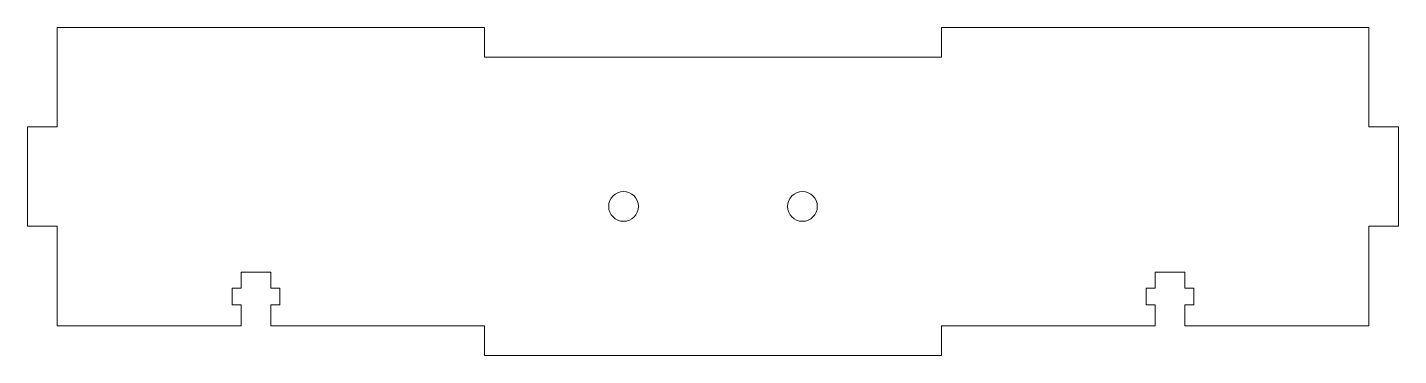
# Model space of a CAD drawing. Header units: millimetres. Extents: x 0 to 230, y 0 to 55.
import ezdxf

# ---------------------------------------------------------------- set-up
doc = ezdxf.new("R2010")
doc.units = ezdxf.units.MM

msp = doc.modelspace()

# ---------------------------------------------------------------- linework, layer by layer
at = {"color": 7, "linetype": 'Continuous', "lineweight": 15}
for p, q in [((5, 55), (5, 38.33)), ((5, 55), (76.67, 55)), ((76.67, 55), (76.67, 50)), ((153.33, 50), (153.33, 55)), ((153.33, 55), (225, 55)), ((225, 55), (225, 38.33)), ((76.67, 50), (153.33, 50)), ((0, 21.67), (0, 38.33)), ((0, 38.33), (5, 38.33)), ((230, 38.33), (225, 38.33)), ((230, 21.67), (230, 38.33)), ((5, 21.67), (0, 21.67)), ((5, 21.67), (5, 5)), ((225, 21.67), (230, 21.67)), ((225, 21.67), (225, 5)), ((40.83, 14), (35.83, 14)), ((35.83, 14), (35.83, 11.3)), ((40.83, 11.3), (40.83, 14)), ((194.17, 14), (189.17, 14)), ((189.17, 14), (189.17, 11.3)), ((194.17, 11.3), (194.17, 14)), ((35.83, 11.3), (34.33, 11.3)), ((34.33, 11.3), (34.33, 8.5)), ((42.33, 11.3), (40.83, 11.3)), ((42.33, 8.5), (42.33, 11.3)), ((189.17, 11.3), (187.67, 11.3)), ((187.67, 11.3), (187.67, 8.5)), ((195.67, 11.3), (194.17, 11.3)), ((195.67, 8.5), (195.67, 11.3)), ((34.33, 8.5), (35.83, 8.5)), ((35.83, 8.5), (35.83, 5)), ((40.83, 5), (40.83, 8.5)), ((40.83, 8.5), (42.33, 8.5)), ((187.67, 8.5), (189.17, 8.5)), ((189.17, 8.5), (189.17, 5)), ((194.17, 5), (194.17, 8.5)), ((194.17, 8.5), (195.67, 8.5)), ((5, 5), (35.83, 5)), ((40.83, 5), (76.67, 5)), ((76.67, 5), (76.67, 0)), ((153.33, 0), (153.33, 5)), ((153.33, 5), (189.17, 5)), ((194.17, 5), (225, 5)), ((76.67, 0), (153.33, 0))]:
    msp.add_line(p, q, dxfattribs=at)
for centre in [(100, 25), (130, 25)]:
    msp.add_circle(centre, 2.5, dxfattribs=at)

doc.saveas('drawing.dxf')
